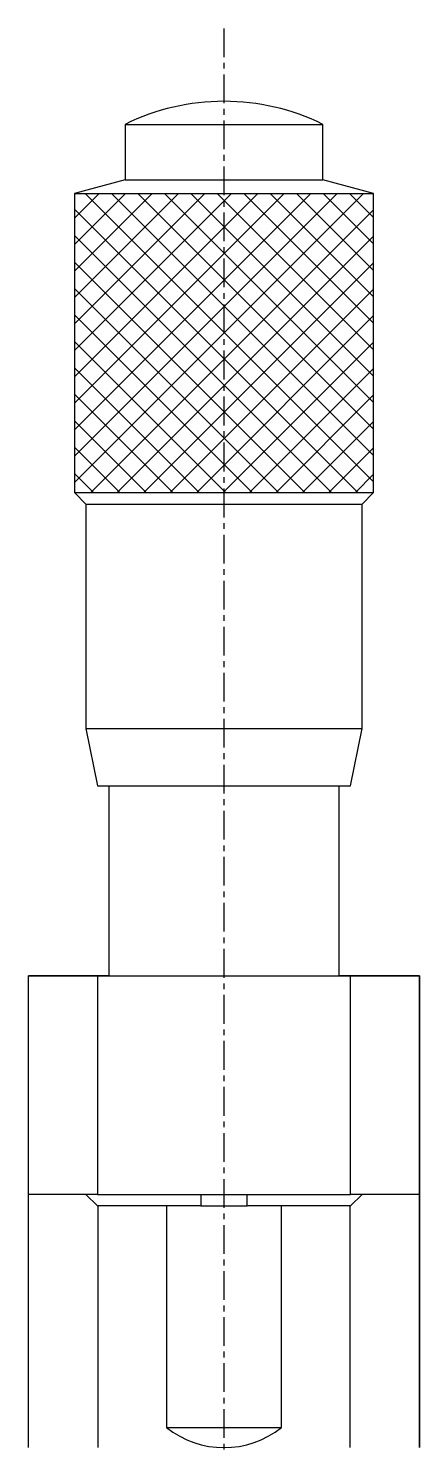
# Model space of a CAD drawing. Extents: x 68 to 383, y 36 to 377.
# Drawn here: x 123.9 to 140.9, y 315.5 to 377.2 of the extents above; entities that cross this region are included whole.
import ezdxf

# ---------------------------------------------------------------- set-up
doc = ezdxf.new("R2010")
doc.units = 0
doc.linetypes.add('CENTER', pattern=[2, 1.25, -0.25, 0.25, -0.25])
doc.layers.get('0').update_dxf_attribs({"linetype": 'CONTINUOUS'})

# ---------------------------------------------------------------- blocks, each defined once
blk = doc.blocks.new('*X15')
at = {"color": 0, "linetype": 'CONTINUOUS'}
for p, q in [((125.89, 357.47), (138.457, 370.037)), ((125.89, 358.619), (137.308, 370.037)), ((125.89, 359.768), (136.159, 370.037)), ((125.89, 360.917), (135.01, 370.037)), ((125.89, 362.066), (133.861, 370.037)), ((125.89, 363.215), (132.712, 370.037)), ((125.89, 364.364), (131.563, 370.037)), ((125.89, 365.513), (130.414, 370.037)), ((125.89, 366.662), (129.265, 370.037)), ((125.89, 367.811), (128.116, 370.037)), ((125.89, 368.96), (126.967, 370.037)), ((138.89, 357.5), (126.354, 370.037)), ((138.89, 358.649), (127.503, 370.037)), ((138.89, 359.798), (128.652, 370.037)), ((138.89, 360.948), (129.801, 370.037)), ((138.89, 362.097), (130.95, 370.037)), ((138.89, 363.246), (132.099, 370.037)), ((138.89, 364.395), (133.248, 370.037)), ((138.89, 365.544), (134.397, 370.037)), ((138.89, 366.693), (135.546, 370.037)), ((138.89, 367.842), (136.695, 370.037)), ((138.89, 368.991), (137.844, 370.037)), ((138.205, 357.037), (125.89, 369.351)), ((126.606, 357.037), (138.89, 369.321)), ((137.056, 357.037), (125.89, 368.202)), ((127.755, 357.037), (138.89, 368.172)), ((135.906, 357.037), (125.89, 367.053)), ((128.904, 357.037), (138.89, 367.022)), ((134.757, 357.037), (125.89, 365.904)), ((130.054, 357.037), (138.89, 365.873)), ((133.608, 357.037), (125.89, 364.755)), ((131.203, 357.037), (138.89, 364.724)), ((132.459, 357.037), (125.89, 363.606)), ((132.352, 357.037), (138.89, 363.575)), ((131.31, 357.037), (125.89, 362.457)), ((133.501, 357.037), (138.89, 362.426)), ((130.161, 357.037), (125.89, 361.308)), ((134.65, 357.037), (138.89, 361.277)), ((129.012, 357.037), (125.89, 360.159)), ((135.799, 357.037), (138.89, 360.128)), ((127.863, 357.037), (125.89, 359.01)), ((136.948, 357.037), (138.89, 358.979)), ((126.714, 357.037), (125.89, 357.861)), ((138.097, 357.037), (138.89, 357.83))]:
    blk.add_line(p, q, dxfattribs=at)

msp = doc.modelspace()

# ---------------------------------------------------------------- linework, layer by layer
at = {"color": 1, "linetype": 'CENTER'}
msp.add_line((132.39, 377.207), (132.39, 315.037), dxfattribs=at)
at = {"color": 7, "linetype": 'CONTINUOUS'}
for p, q in [((128.09, 373.037), (136.69, 373.037)), ((128.09, 373.037), (128.09, 370.626)), ((136.69, 370.626), (136.69, 373.037)), ((128.09, 370.626), (125.89, 370.037)), ((128.09, 370.626), (136.69, 370.626)), ((138.89, 370.037), (136.69, 370.626)), ((125.89, 357.037), (126.39, 356.537)), ((126.39, 356.537), (138.39, 356.537)), ((126.39, 356.537), (126.39, 346.787)), ((138.39, 356.537), (138.89, 357.037)), ((138.39, 346.787), (138.39, 356.537)), ((126.39, 346.787), (138.39, 346.787)), ((126.39, 346.787), (126.89, 344.287)), ((137.89, 344.287), (138.39, 346.787)), ((126.89, 344.287), (137.89, 344.287)), ((127.39, 344.287), (127.39, 336.037)), ((137.39, 336.037), (137.39, 344.287)), ((123.89, 326.537), (123.89, 336.037)), ((126.69, 336.037), (123.89, 336.037)), ((123.89, 336.037), (126.89, 336.037)), ((127.39, 336.037), (126.69, 336.037)), ((126.89, 336.037), (126.89, 326.537)), ((126.89, 336.037), (137.89, 336.037)), ((138.09, 336.037), (137.39, 336.037)), ((137.89, 326.537), (137.89, 336.037)), ((137.89, 336.037), (140.89, 336.037)), ((140.89, 336.037), (138.09, 336.037)), ((140.89, 331.537), (140.89, 336.037)), ((140.89, 336.037), (140.89, 326.537)), ((140.89, 326.537), (140.89, 331.537)), ((123.89, 315.537), (123.89, 326.537)), ((126.89, 326.537), (123.89, 326.537)), ((126.39, 326.537), (126.89, 326.037)), ((126.89, 326.537), (137.89, 326.537)), ((131.39, 326.537), (131.39, 326.037)), ((133.39, 326.037), (133.39, 326.537)), ((140.89, 326.537), (137.89, 326.537)), ((137.89, 326.037), (138.39, 326.537)), ((140.89, 315.537), (140.89, 326.537)), ((140.89, 326.537), (140.89, 315.537)), ((131.39, 326.037), (126.89, 326.037)), ((127.64, 326.037), (126.89, 326.037)), ((126.913, 326.037), (126.913, 315.537)), ((129.89, 326.037), (129.89, 316.414)), ((131.39, 326.037), (131.446, 326.037)), ((131.446, 326.037), (133.29, 326.037)), ((133.29, 326.037), (133.39, 326.037)), ((137.89, 326.037), (133.39, 326.037)), ((134.89, 316.414), (134.89, 326.037)), ((137.89, 326.037), (137.14, 326.037)), ((137.867, 315.537), (137.867, 326.037)), ((129.89, 316.414), (134.89, 316.414))]:
    msp.add_line(p, q, dxfattribs=at)
at = {"color": 3, "linetype": 'CONTINUOUS'}
for p, q in [((125.89, 370.037), (125.89, 357.037)), ((125.89, 370.037), (138.89, 370.037)), ((138.89, 357.037), (138.89, 370.037)), ((125.89, 357.037), (138.89, 357.037))]:
    msp.add_line(p, q, dxfattribs=at)
at = {"color": 7, "linetype": 'CONTINUOUS'}
for centre, radius, start, end in [((132.39, 364.292), 9.745, 63.81622, 116.1838), ((132.39, 319.537), 4, 231.31779, 308.68217)]:
    msp.add_arc(centre, radius, start, end, dxfattribs=at)

# ---------------------------------------------------------------- block references
at = {"color": 3, "linetype": 'CONTINUOUS'}
msp.add_blockref('*X15', (0, 0), dxfattribs=at)

doc.saveas('drawing.dxf')
